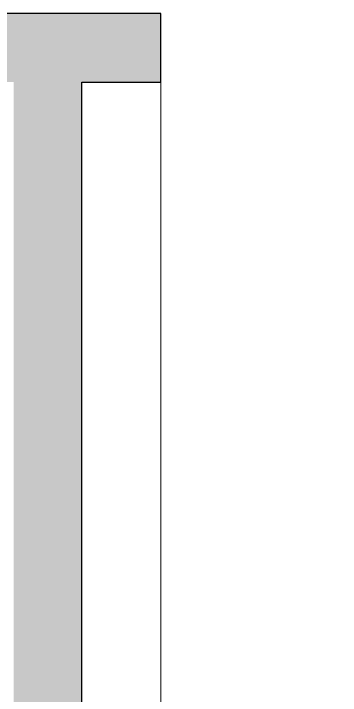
# Model space of a CAD drawing. Header units: millimetres. Extents: x 155927 to 317870, y -36033 to 97293.
# Drawn here: x 210590 to 211077, y 12593 to 13608 of the extents above; entities that cross this region are included whole.
import ezdxf

# ---------------------------------------------------------------- set-up
doc = ezdxf.new("R2010")
doc.units = ezdxf.units.MM
doc.header["$MEASUREMENT"] = 0
for name, color, linetype, lineweight in [('A-DOOR', 4, 'CONTINUOUS', 9), ('A-WALL-PATT', 7, 'CONTINUOUS', 9), ('I-WALL', 7, 'CONTINUOUS', 9)]:
    doc.layers.add(name, color=color, linetype=linetype, lineweight=lineweight)

msp = doc.modelspace()

# ---------------------------------------------------------------- hatches: boundary and pattern name
at = {"layer": 'A-WALL-PATT'}
h = msp.add_hatch(color=256, dxfattribs=at)
h.paths.add_polyline_path([(209119.3, 13505.6), (210809.3, 13505.6), (210809.3, 13607.6), (209119.3, 13607.6)], flags=0)
h.paths.add_polyline_path([(205409.3, 13505.6), (205409.3, 13607.6), (205291.8, 13607.6), (205291.8, 13505.6)], flags=0)
h.paths.add_polyline_path([(213289.8, 13505.6), (213289.8, 13607.6), (211819.3, 13607.6), (211819.3, 13505.6), (213010.3, 13505.6)], flags=0)
h.paths.add_polyline_path([(206419.3, 13505.6), (208109.3, 13505.6), (208109.3, 13607.6), (206419.3, 13607.6)], flags=0)
msp.add_hatch(color=256, dxfattribs=at).paths.add_polyline_path([(210604.5, 9369.6), (210691.8, 9369.6), (210691.8, 13505.6), (210589.8, 13505.6), (210589.8, 9369.6)], flags=0)

# ---------------------------------------------------------------- linework, layer by layer
at = {"layer": 'A-DOOR'}
msp.add_line((210809.3, 13505.6), (210809.3, 12495.6), dxfattribs=at)
msp.add_arc((210809.3, 13505.6), 1010, 270, 0, dxfattribs=at)
at = {"layer": 'I-WALL', "lineweight": 30}
for p, q in [((210809.3, 13607.6), (209119.3, 13607.6)), ((210809.3, 13505.6), (210809.3, 13607.6)), ((210691.8, 9369.6), (210691.8, 13505.6)), ((210691.8, 13505.6), (210809.3, 13505.6))]:
    msp.add_line(p, q, dxfattribs=at)

doc.saveas('drawing.dxf')
